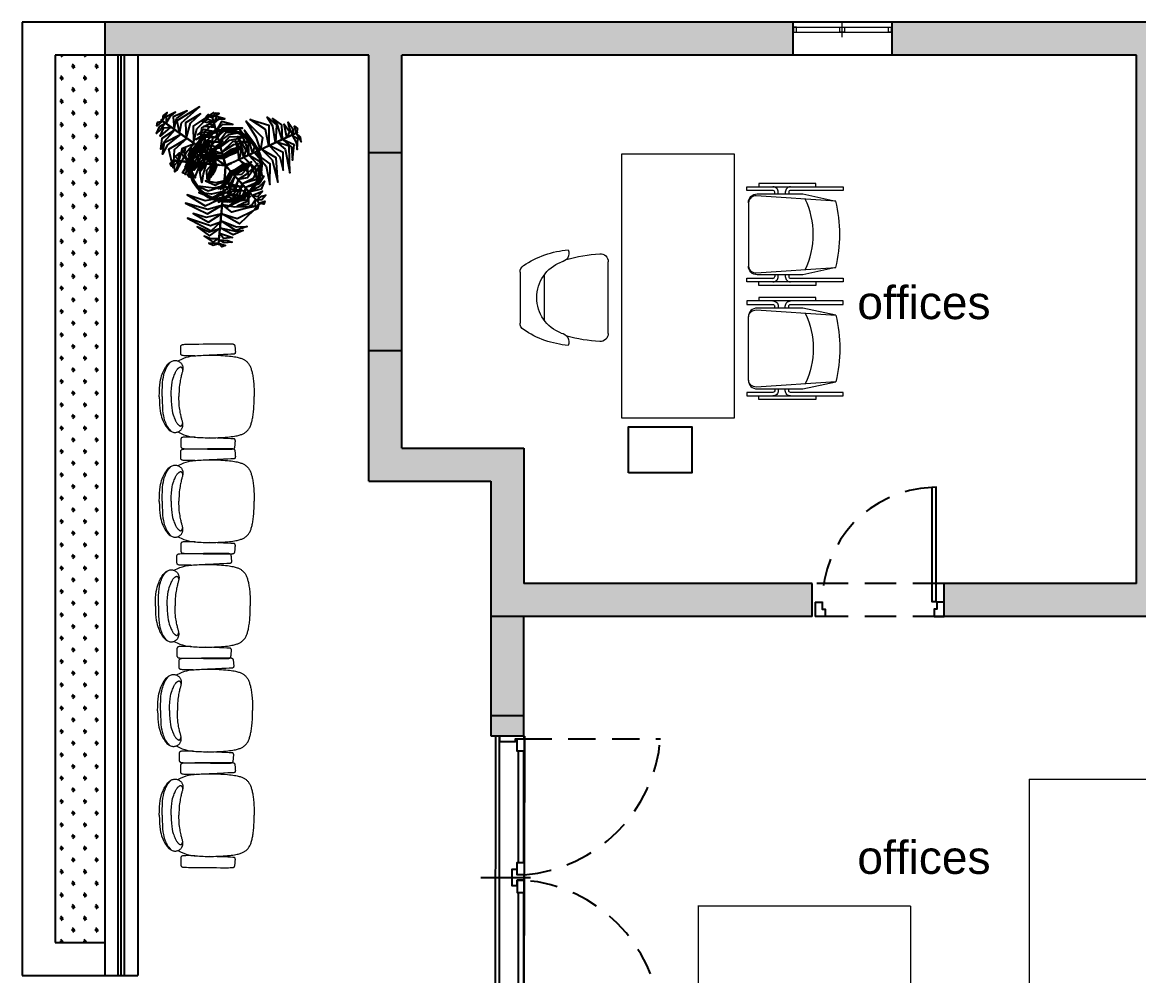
# Model space of a CAD drawing. Header units: inches. Extents: x 38.5 to 57.6, y -8.6 to 2.1.
# Drawn here: x 38.54 to 45.31, y -3.66 to 2.11 of the extents above; entities that cross this region are included whole.
import ezdxf

# ---------------------------------------------------------------- set-up
doc = ezdxf.new("R2010")
doc.units = ezdxf.units.IN
doc.header["$LTSCALE"] = 0.06
doc.header["$MEASUREMENT"] = 0
doc.linetypes.add('HIDDEN2', pattern=[4.7625, 3.175, -1.5875])
for name, color, linetype in [('CERR', 2, 'Continuous'), ('CERR-MOD', 2, 'Continuous'), ('CERR-PROY', 5, 'HIDDEN2'), ('LSTREEDC', 3, 'Continuous'), ('MURO-NO SEC', 1, 'Continuous'), ('MURO-PROY', 12, 'HIDDEN2')]:
    doc.layers.add(name, color=color, linetype=linetype)
doc.layers.add('Muebles', color=3, linetype='Continuous', lineweight=18)
doc.layers.add('VENTANAS', color=82, linetype='Continuous', lineweight=5)

# ---------------------------------------------------------------- blocks, each defined once
blk = doc.blocks.new('ventana1')
at = {"layer": 'VENTANAS'}
for p, q in [((-1, 0.025), (0, 0.025)), ((-0.5, -0.075), (-0.5, 0.075)), ((-1, -0.025), (0, -0.025))]:
    blk.add_line(p, q, dxfattribs=at)
for points in [[(-0.967, 0.025), (-1, 0.025), (-1, -0.025), (-0.967, -0.025)], [(-0.526, 0.025), (-0.478, 0.025), (-0.478, -0.025), (-0.526, -0.025)], [(-0.029, 0.025), (0, 0.025), (0, -0.025), (-0.029, -0.025)]]:
    blk.add_lwpolyline(points, close=True, dxfattribs=at)
blk = doc.blocks.new('p')
blk.add_line((10.3609, 3.5334), (12.3309, 3.5334))
at = {"layer": 'CERR'}
for p, q in [((10.3631, 3.5334), (12.3309, 3.5334)), ((11.2425, 3.4042), (10.4676, 3.4042)), ((11.2425, 3.3673), (10.4676, 3.3673)), ((12.2264, 3.4042), (11.4516, 3.4042)), ((12.2264, 3.3673), (11.4516, 3.3673))]:
    blk.add_line(p, q, dxfattribs=at)
for points in [[(10.3815, 3.3612), (10.3631, 3.3612), (10.3631, 3.5334), (10.4, 3.5334), (10.4, 3.4227), (10.3815, 3.4227)], [(12.3125, 3.3612), (12.3309, 3.3612), (12.3309, 3.5334), (12.294, 3.5334), (12.294, 3.4227), (12.3125, 3.4227)], [(11.3286, 3.4104), (11.3286, 3.3612), (11.3655, 3.3612), (11.3655, 3.4104), (11.4024, 3.4104), (11.4024, 3.4473), (11.2917, 3.4473), (11.2917, 3.4104)], [(10.4676, 3.3612), (10.4676, 3.4104), (10.3815, 3.4104), (10.3815, 3.3612)], [(11.2425, 3.3612), (11.3286, 3.3612), (11.3286, 3.4104), (11.2425, 3.4104)], [(11.4516, 3.3612), (11.3655, 3.3612), (11.3655, 3.4104), (11.4516, 3.4104)], [(12.2264, 3.3612), (12.2264, 3.4104), (12.3125, 3.4104), (12.3125, 3.3612)]]:
    blk.add_lwpolyline(points, close=True, dxfattribs=at)
at = {"layer": 'CERR-MOD'}
blk.add_line((11.347, 3.6625), (11.347, 3.3181), dxfattribs=at)
at = {"layer": 'CERR-PROY'}
for p, q in [((10.3815, 3.3612), (10.3815, 2.4142)), ((12.3125, 3.3612), (12.3125, 2.4142))]:
    blk.add_line(p, q, dxfattribs=at)
for centre, start, end in [((10.2961, 3.4466), 274.72806, 355.27194), ((12.3979, 3.4466), 184.72806, 265.27194)]:
    blk.add_arc(centre, 1.0359, start, end, dxfattribs=at)
at = {"layer": 'MURO-NO SEC'}
for p, q in [((10.3631, 3.561), (12.3309, 3.5582)), ((10.3631, 3.3612), (12.3309, 3.3584))]:
    blk.add_line(p, q, dxfattribs=at)
blk = doc.blocks.new('pp')
at = {"layer": 'CERR'}
for p, q in [((8.2886, -1.314), (8.2886, -1.414)), ((9.1886, -1.414), (9.1886, -1.314))]:
    blk.add_line(p, q, dxfattribs=at)
blk.add_lwpolyline([(9.1336, -1.309), (9.1336, -0.5134), (9.1036, -0.514), (9.1036, -1.309)], close=True, dxfattribs=at)
for points in [[(8.2886, -1.314), (8.3386, -1.314), (8.3386, -1.364), (8.3586, -1.364), (8.3586, -1.414), (8.2886, -1.414)], [(9.1886, -1.314), (9.1386, -1.314), (9.1386, -1.364), (9.1186, -1.364), (9.1186, -1.414), (9.1886, -1.414)]]:
    blk.add_lwpolyline(points, dxfattribs=at)
at = {"layer": 'CERR-PROY'}
blk.add_arc((9.1336, -1.309), 0.795, 92.16262, 180.36035, dxfattribs=at)
blk = doc.blocks.new('18360154')
for p, q in [((-0.1603, 0.15), (0.1561, 0.15)), ((-0.1421, 0), (0.1379, 0)), ((0.2215, -0.4), (-0.2257, -0.4))]:
    blk.add_line(p, q)
for centre, radius, start, end in [((-0.1603, 0.1), 0.05, 90, 145.96471), ((0.1561, 0.1), 0.05, 34.03529, 90), ((0.2839, -0.2), 0.586, 145.96471, 175.20103), ((-0.2881, -0.2), 0.586, 4.79897, 34.03529), ((-0.0021, -0.1909), 0.2368, 20.81203, 159.18797), ((-0.2792, -0.0986), 0.0564, 248.27838, 351.64231), ((0.6479, -0.4), 0.925, 163.58195, 176.72417), ((0.275, -0.0986), 0.0564, 188.35769, 291.72162), ((-0.7021, -0.4), 0.975, 3.09858, 15.40565), ((-0.2257, -0.35), 0.05, 176.72417, 270), ((0.2215, -0.35), 0.05, 270, 3.09858)]:
    blk.add_arc(centre, radius, start, end)
blk = doc.blocks.new('18140101')
for p, q in [((-0.4747, -0.0676), (-0.4835, -0.0676)), ((-0.0683, -0.0676), (-0.0595, -0.0676))]:
    blk.add_line(p, q)
for points in [[(-0.4923, -0.0762), (-0.4923, -0.2081), (-0.51, -0.2081), (-0.51, 0.2762), (-0.4923, 0.2762), (-0.4923, 0.0119, 0.414214), (-0.4835, 0.0031), (-0.4747, 0.0031)], [(-0.4305, -0.1998, -0.414214), (-0.4747, -0.1557), (-0.4747, 0.074), (-0.4386, 0.2394), (-0.4651, -0.1606, 0.392815), (-0.4305, -0.1998), (-0.1125, -0.1998, 0.392815), (-0.0779, -0.1606), (-0.1044, 0.2394), (-0.0683, 0.074), (-0.0683, -0.1557, -0.414214), (-0.1125, -0.1998)], [(-0.0683, 0.0031), (-0.0595, 0.0031, 0.414214), (-0.0507, 0.0119), (-0.0507, 0.2762), (-0.033, 0.2762), (-0.033, -0.2081), (-0.0507, -0.2081), (-0.0507, -0.0762)], [(-0.51, 0.0119, 0.414214), (-0.4835, -0.0146), (-0.4747, -0.0146)], [(-0.0683, -0.0146), (-0.0595, -0.0146, 0.414214), (-0.033, 0.0119, 0.414214)], [(-0.4747, -0.0499), (-0.4835, -0.0499, 0.414214), (-0.51, -0.0764, 0.414214)], [(-0.033, -0.0764, 0.414214), (-0.0595, -0.0499), (-0.0683, -0.0499)]]:
    blk.add_lwpolyline(points, format="xyb")
for points in [[(-0.51, 0.1382), (-0.5277, 0.1382), (-0.5277, -0.1471), (-0.51, -0.1471)], [(-0.033, 0.1382), (-0.0153, 0.1382), (-0.0153, -0.1471), (-0.033, -0.1471)]]:
    blk.add_lwpolyline(points)
for centre, radius, start, end in [((-0.2715, -0.4447), 0.7042, 76.2765, 103.7235), ((-0.2715, -0.2802), 0.4063, 64.1271, 115.8575), ((-0.4835, -0.0764), 0.00883, 90, 180), ((-0.0595, -0.0764), 0.00883, 0, 90)]:
    blk.add_arc(centre, radius, start, end)
blk = doc.blocks.new('33550102')
blk.add_lwpolyline([(-1.05, 0), (-1.05, 0.45), (0, 0.45), (0, 0)], close=True)
blk = doc.blocks.new('chair')
at = {"layer": 'Muebles', "ltscale": 0.01}
for points in [[(45.8069, 4.8334), (45.7805, 4.8331), (45.7577, 4.8321), (45.7381, 4.8305), (45.7214, 4.8283), (45.7069, 4.8256), (45.6943, 4.8225), (45.6832, 4.8191), (45.673, 4.8154), (45.6635, 4.8115), (45.6546, 4.8076), (45.6462, 4.8035), (45.6385, 4.7992), (45.6313, 4.7949), (45.6247, 4.7906), (45.6187, 4.7861), (45.6133, 4.7816), (45.6086, 4.7771), (45.6045, 4.7726), (45.6009, 4.7681), (45.5979, 4.7636), (45.5954, 4.7591), (45.5934, 4.7546), (45.592, 4.7501), (45.5909, 4.7458), (45.5904, 4.7414), (45.5902, 4.7372), (45.5904, 4.733), (45.591, 4.729), (45.5918, 4.7251), (45.593, 4.7214), (45.5944, 4.7179), (45.596, 4.7146), (45.5978, 4.7115), (45.5998, 4.7087), (45.602, 4.706), (45.6043, 4.7036), (45.6067, 4.7014), (45.6092, 4.6994), (45.6119, 4.6976), (45.6147, 4.696), (45.6175, 4.6946), (45.6204, 4.6934), (45.6233, 4.6924), (45.6263, 4.6916), (45.6292, 4.691), (45.6321, 4.6905), (45.635, 4.6902), (45.6377, 4.6901), (45.6404, 4.6901), (45.6431, 4.6903), (45.6458, 4.6907), (45.6486, 4.6912), (45.6516, 4.6919), (45.6549, 4.6927), (45.6584, 4.6936), (45.6624, 4.6947), (45.6668, 4.6959), (45.6716, 4.6972), (45.677, 4.6986), (45.6828, 4.7001), (45.6892, 4.7016), (45.6961, 4.7032), (45.7036, 4.7048), (45.7117, 4.7064), (45.7204, 4.7079), (45.7298, 4.7094), (45.74, 4.7108), (45.7513, 4.712), (45.7636, 4.713), (45.7771, 4.7137), (45.7919, 4.714), (45.8082, 4.714)], [(45.8082, 4.8155), (45.7751, 4.8155), (45.7474, 4.8147), (45.7246, 4.8133), (45.7058, 4.8112), (45.6905, 4.8087), (45.678, 4.8059), (45.6674, 4.8029), (45.6583, 4.7998), (45.6498, 4.7967), (45.6419, 4.7936), (45.6344, 4.7901), (45.6271, 4.7862), (45.6199, 4.7817), (45.6127, 4.7764), (45.6052, 4.7701), (45.5975, 4.7628)], [(45.8069, 4.8334), (45.8342, 4.8331), (45.8576, 4.8321), (45.8776, 4.8305), (45.8948, 4.8283), (45.9094, 4.8256), (45.9221, 4.8225), (45.9333, 4.8191), (45.9434, 4.8154), (45.9529, 4.8115), (45.9618, 4.8076), (45.9702, 4.8035), (45.978, 4.7992), (45.9852, 4.7949), (45.9917, 4.7906), (45.9977, 4.7861), (46.0031, 4.7816), (46.0078, 4.7771), (46.012, 4.7726), (46.0155, 4.7681), (46.0185, 4.7636), (46.021, 4.7591), (46.023, 4.7546), (46.0245, 4.7501), (46.0255, 4.7458), (46.0261, 4.7414), (46.0262, 4.7372), (46.026, 4.733), (46.0255, 4.729), (46.0246, 4.7251), (46.0234, 4.7214), (46.022, 4.7179), (46.0204, 4.7146), (46.0186, 4.7115), (46.0166, 4.7087), (46.0145, 4.706), (46.0122, 4.7036), (46.0097, 4.7014), (46.0072, 4.6994), (46.0045, 4.6976), (46.0018, 4.696), (45.9989, 4.6946), (45.996, 4.6934), (45.9931, 4.6924), (45.9902, 4.6916), (45.9872, 4.691), (45.9843, 4.6905), (45.9815, 4.6902), (45.9787, 4.6901), (45.976, 4.6901), (45.9733, 4.6903), (45.9706, 4.6907), (45.9678, 4.6912), (45.9648, 4.6919), (45.9615, 4.6927), (45.958, 4.6936), (45.954, 4.6947), (45.9497, 4.6959), (45.9448, 4.6972), (45.9395, 4.6986), (45.9336, 4.7001), (45.9273, 4.7016), (45.9203, 4.7032), (45.9128, 4.7048), (45.9048, 4.7064), (45.8961, 4.7079), (45.8867, 4.7094), (45.8764, 4.7108), (45.8652, 4.712), (45.8528, 4.713), (45.8393, 4.7137), (45.8245, 4.714), (45.8082, 4.714)], [(45.8082, 4.8155), (45.8414, 4.8155), (45.869, 4.8147), (45.8918, 4.8133), (45.9106, 4.8112), (45.9259, 4.8087), (45.9385, 4.8059), (45.949, 4.8029), (45.9582, 4.7998), (45.9666, 4.7967), (45.9745, 4.7936), (45.982, 4.7901), (45.9893, 4.7862), (45.9965, 4.7817), (46.0038, 4.7764), (46.0112, 4.7701), (46.019, 4.7628)], [(45.8082, 4.7613), (45.7813, 4.7613), (45.7582, 4.7602), (45.7387, 4.7582), (45.7224, 4.7556), (45.7087, 4.7525), (45.6973, 4.7491), (45.6877, 4.7457), (45.6797, 4.7424), (45.6727, 4.7395), (45.6668, 4.7369), (45.6616, 4.7346), (45.6573, 4.7325), (45.6536, 4.7306), (45.6504, 4.7289), (45.6477, 4.7272), (45.6453, 4.7256), (45.6432, 4.724), (45.6413, 4.7225), (45.6396, 4.7209), (45.6381, 4.7194), (45.6367, 4.718), (45.6356, 4.7165), (45.6345, 4.7152), (45.6336, 4.7138), (45.6327, 4.7126), (45.6319, 4.7114), (45.6313, 4.7103), (45.6307, 4.7092), (45.6302, 4.7081), (45.6298, 4.7071), (45.6295, 4.7062), (45.6293, 4.7052), (45.6292, 4.7043), (45.6292, 4.7034), (45.6292, 4.7025), (45.6294, 4.7017), (45.6297, 4.7008), (45.6301, 4.7), (45.6306, 4.6992), (45.6313, 4.6984), (45.6322, 4.6977), (45.6332, 4.6969), (45.6346, 4.6961), (45.6363, 4.6953), (45.6385, 4.6945), (45.6413, 4.6935), (45.6447, 4.6924), (45.6488, 4.6913)], [(45.8082, 4.7613), (45.8352, 4.7613), (45.8582, 4.7602), (45.8777, 4.7582), (45.8941, 4.7556), (45.9078, 4.7525), (45.9192, 4.7491), (45.9287, 4.7457), (45.9368, 4.7424), (45.9437, 4.7395), (45.9497, 4.7369), (45.9548, 4.7346), (45.9592, 4.7325), (45.9629, 4.7306), (45.966, 4.7289), (45.9688, 4.7272), (45.9711, 4.7256), (45.9732, 4.724), (45.9751, 4.7225), (45.9768, 4.7209), (45.9783, 4.7194), (45.9797, 4.718), (45.9809, 4.7165), (45.9819, 4.7152), (45.9829, 4.7138), (45.9837, 4.7126), (45.9845, 4.7114), (45.9851, 4.7103), (45.9857, 4.7092), (45.9862, 4.7081), (45.9866, 4.7071), (45.9869, 4.7062), (45.9871, 4.7052), (45.9872, 4.7043), (45.9873, 4.7034), (45.9872, 4.7025), (45.987, 4.7017), (45.9867, 4.7008), (45.9863, 4.7), (45.9858, 4.6992), (45.9851, 4.6984), (45.9843, 4.6977), (45.9832, 4.6969), (45.9819, 4.6961), (45.9801, 4.6953), (45.9779, 4.6945), (45.9751, 4.6935), (45.9717, 4.6924), (45.9676, 4.6913)], [(45.5616, 4.6186), (45.5621, 4.6416), (45.5622, 4.6594), (45.562, 4.6728), (45.5616, 4.6825), (45.5609, 4.6891), (45.5602, 4.6934), (45.5593, 4.696), (45.5584, 4.6976), (45.5575, 4.6989), (45.5566, 4.6999), (45.5556, 4.7008), (45.5544, 4.7014), (45.5529, 4.702), (45.551, 4.7024), (45.5487, 4.7027), (45.5458, 4.7029), (45.5423, 4.7032), (45.5384, 4.7034), (45.5341, 4.7035), (45.5297, 4.7037), (45.5253, 4.7037), (45.521, 4.7038), (45.517, 4.7038), (45.5134, 4.7037), (45.5104, 4.7036), (45.5079, 4.7034), (45.5059, 4.7032), (45.5042, 4.7029), (45.5029, 4.7026), (45.5017, 4.7022), (45.5008, 4.7017), (45.4999, 4.7012), (45.4991, 4.7006), (45.4983, 4.6999), (45.4975, 4.6992), (45.4967, 4.6985), (45.496, 4.6976), (45.4953, 4.6968), (45.4947, 4.6958), (45.4941, 4.6949), (45.4936, 4.6938), (45.4931, 4.6921), (45.4927, 4.6893), (45.4923, 4.6848), (45.4919, 4.6781), (45.4916, 4.6687), (45.4913, 4.6559), (45.491, 4.6393), (45.4907, 4.6186), (45.4904, 4.5946), (45.4901, 4.5684), (45.4899, 4.541), (45.4897, 4.5137), (45.4895, 4.4875), (45.4894, 4.4634), (45.4894, 4.4426), (45.4893, 4.4259), (45.4894, 4.4131), (45.4895, 4.4035), (45.4896, 4.3967), (45.4898, 4.3921), (45.49, 4.3892), (45.4903, 4.3874), (45.4905, 4.3863), (45.4908, 4.3852), (45.4911, 4.3843), (45.4914, 4.3834), (45.4917, 4.3826), (45.4921, 4.3818), (45.4925, 4.381), (45.4929, 4.3803), (45.4934, 4.3796), (45.4938, 4.379), (45.4944, 4.3784), (45.4952, 4.3778), (45.4963, 4.3773), (45.4976, 4.3767), (45.4994, 4.3762), (45.5016, 4.3757), (45.5044, 4.3752), (45.5078, 4.3747), (45.5117, 4.3742), (45.5158, 4.3738), (45.5202, 4.3734), (45.5245, 4.3731), (45.5287, 4.3728), (45.5326, 4.3726), (45.536, 4.3725), (45.5388, 4.3725), (45.5411, 4.3726), (45.543, 4.3728), (45.5444, 4.373), (45.5455, 4.3733), (45.5464, 4.3737), (45.547, 4.374), (45.5476, 4.3744), (45.5481, 4.3748), (45.5486, 4.3753), (45.549, 4.3757), (45.5494, 4.3761), (45.5498, 4.3766), (45.5501, 4.3771), (45.5504, 4.3777), (45.5507, 4.3782), (45.551, 4.3792), (45.5514, 4.3818), (45.5518, 4.388), (45.5524, 4.3994), (45.5533, 4.4177), (45.5544, 4.4446), (45.5558, 4.482), (45.5576, 4.5314)], [(45.593, 4.7214), (45.5836, 4.7018), (45.5764, 4.6847), (45.5711, 4.6696), (45.5672, 4.6562), (45.5646, 4.6441), (45.5629, 4.6329), (45.5619, 4.6223), (45.5611, 4.6119), (45.5604, 4.6014), (45.5597, 4.5906), (45.5591, 4.5796), (45.5586, 4.5682), (45.5581, 4.5564), (45.5578, 4.5442), (45.5576, 4.5314), (45.5577, 4.5181), (45.5578, 4.5043), (45.5582, 4.4901), (45.5588, 4.4756), (45.5595, 4.4613), (45.5603, 4.4471), (45.5613, 4.4335), (45.5623, 4.4205), (45.5635, 4.4083), (45.5648, 4.3973), (45.5661, 4.3872), (45.5675, 4.3781), (45.569, 4.3698), (45.5705, 4.3623), (45.5721, 4.3555), (45.5737, 4.3494), (45.5753, 4.3437), (45.577, 4.3385), (45.5787, 4.3337), (45.5805, 4.3293), (45.5824, 4.3252), (45.5844, 4.3213), (45.5865, 4.3177), (45.5887, 4.3142), (45.5911, 4.3109), (45.5937, 4.3076), (45.5964, 4.3044), (45.5993, 4.3014), (45.6024, 4.2984), (45.6056, 4.2955), (45.6091, 4.2928), (45.6128, 4.2902), (45.6167, 4.2877), (45.6209, 4.2854), (45.6252, 4.2833), (45.6297, 4.2812), (45.6345, 4.2793), (45.6395, 4.2775), (45.6447, 4.2758), (45.6501, 4.2742), (45.6557, 4.2727), (45.6615, 4.2713), (45.6675, 4.2699), (45.6738, 4.2685), (45.6804, 4.2673), (45.6874, 4.2661), (45.6948, 4.265), (45.7026, 4.2639), (45.7108, 4.2629), (45.7196, 4.2619), (45.7291, 4.261), (45.7393, 4.2602), (45.7505, 4.2595), (45.7629, 4.259), (45.7765, 4.2586), (45.7916, 4.2584), (45.8082, 4.2583)], [(46.0234, 4.7214), (46.0328, 4.7018), (46.04, 4.6847), (46.0454, 4.6696), (46.0492, 4.6562), (46.0518, 4.6441), (46.0535, 4.6329), (46.0546, 4.6223), (46.0553, 4.6119), (46.056, 4.6014), (46.0567, 4.5906), (46.0573, 4.5796), (46.0579, 4.5682), (46.0583, 4.5564), (46.0586, 4.5442), (46.0588, 4.5314), (46.0588, 4.5181), (46.0586, 4.5043), (46.0582, 4.4901), (46.0577, 4.4756), (46.057, 4.4613), (46.0561, 4.4471), (46.0552, 4.4335), (46.0541, 4.4205), (46.0529, 4.4083), (46.0517, 4.3973), (46.0503, 4.3872), (46.0489, 4.3781), (46.0475, 4.3698), (46.0459, 4.3623), (46.0444, 4.3555), (46.0428, 4.3494), (46.0411, 4.3437), (46.0394, 4.3385), (46.0377, 4.3337), (46.0359, 4.3293), (46.034, 4.3252), (46.032, 4.3213), (46.0299, 4.3177), (46.0277, 4.3142), (46.0253, 4.3109), (46.0228, 4.3076), (46.0201, 4.3044), (46.0172, 4.3014), (46.0141, 4.2984), (46.0108, 4.2955), (46.0073, 4.2928), (46.0036, 4.2902), (45.9997, 4.2877), (45.9956, 4.2854), (45.9912, 4.2833), (45.9867, 4.2812), (45.9819, 4.2793), (45.9769, 4.2775), (45.9717, 4.2758), (45.9664, 4.2742), (45.9608, 4.2727), (45.955, 4.2713), (45.9489, 4.2699), (45.9426, 4.2685), (45.936, 4.2673), (45.929, 4.2661), (45.9216, 4.265), (45.9139, 4.2639), (45.9056, 4.2629), (45.8968, 4.2619), (45.8874, 4.261), (45.8771, 4.2602), (45.8659, 4.2595), (45.8535, 4.259), (45.8399, 4.2586), (45.8249, 4.2584), (45.8082, 4.2583)], [(46.0548, 4.6186), (46.0543, 4.6416), (46.0542, 4.6594), (46.0544, 4.6728), (46.0548, 4.6825), (46.0555, 4.6891), (46.0563, 4.6934), (46.0571, 4.696), (46.058, 4.6976), (46.0589, 4.6989), (46.0598, 4.6999), (46.0608, 4.7008), (46.062, 4.7014), (46.0635, 4.702), (46.0654, 4.7024), (46.0678, 4.7027), (46.0706, 4.7029), (46.0741, 4.7032), (46.078, 4.7034), (46.0823, 4.7035), (46.0867, 4.7037), (46.0912, 4.7037), (46.0954, 4.7038), (46.0995, 4.7038), (46.103, 4.7037), (46.106, 4.7036), (46.1085, 4.7034), (46.1105, 4.7032), (46.1122, 4.7029), (46.1136, 4.7026), (46.1147, 4.7022), (46.1156, 4.7017), (46.1165, 4.7012), (46.1173, 4.7006), (46.1182, 4.6999), (46.119, 4.6992), (46.1197, 4.6985), (46.1204, 4.6976), (46.1211, 4.6968), (46.1217, 4.6958), (46.1223, 4.6949), (46.1228, 4.6938), (46.1233, 4.6921), (46.1237, 4.6893), (46.1241, 4.6848), (46.1245, 4.6781), (46.1248, 4.6687), (46.1251, 4.6559), (46.1254, 4.6393), (46.1257, 4.6186), (46.126, 4.5946), (46.1263, 4.5684), (46.1265, 4.541), (46.1267, 4.5137), (46.1269, 4.4875), (46.127, 4.4634), (46.1271, 4.4426), (46.1271, 4.4259), (46.127, 4.4131), (46.1269, 4.4035), (46.1268, 4.3967), (46.1266, 4.3921), (46.1264, 4.3892), (46.1262, 4.3874), (46.1259, 4.3863), (46.1256, 4.3852), (46.1253, 4.3843), (46.125, 4.3834), (46.1247, 4.3826), (46.1243, 4.3818), (46.1239, 4.381), (46.1235, 4.3803), (46.1231, 4.3796), (46.1226, 4.379), (46.122, 4.3784), (46.1212, 4.3778), (46.1202, 4.3773), (46.1188, 4.3767), (46.117, 4.3762), (46.1148, 4.3757), (46.112, 4.3752), (46.1086, 4.3747), (46.1048, 4.3742), (46.1006, 4.3738), (46.0963, 4.3734), (46.0919, 4.3731), (46.0878, 4.3728), (46.0839, 4.3726), (46.0804, 4.3725), (46.0776, 4.3725), (46.0753, 4.3726), (46.0734, 4.3728), (46.072, 4.373), (46.0709, 4.3733), (46.07, 4.3737), (46.0694, 4.374), (46.0688, 4.3744), (46.0683, 4.3748), (46.0679, 4.3753), (46.0674, 4.3757), (46.067, 4.3761), (46.0667, 4.3766), (46.0663, 4.3771), (46.066, 4.3777), (46.0657, 4.3782), (46.0654, 4.3792), (46.065, 4.3818), (46.0646, 4.388), (46.064, 4.3994), (46.0631, 4.4177), (46.062, 4.4446), (46.0606, 4.482), (46.0588, 4.5314)]]:
    blk.add_lwpolyline(points, dxfattribs=at)
blk = doc.blocks.new('A3E24C')
at = {"color": 64, "linetype": 'Continuous'}
for points in [[(0.253, 0.3562, 0.2907), (0.2108, 0.3841, 0.2796), (0.1918, 0.4066, 0.2651), (0.2348, 0.3872, 0.2677)], [(0.2648, 0.373, 0.2701), (0.2361, 0.4044, 0.2506), (0.2581, 0.4014, 0.2453)], [(0.1626, 0.2283, 0.3426), (0.096, 0.3019, 0.3274), (-0.0103, 0.3076, 0.3065), (0.1004, 0.3345, 0.3272)], [(0.1871, 0.2629, 0.3463), (0.1242, 0.3418, 0.3317), (0.0693, 0.3707, 0.3201), (0.139, 0.3588, 0.334)], [(0.2125, 0.2989, 0.3325), (0.1435, 0.3614, 0.3092), (0.1004, 0.3802, 0.3047), (0.1647, 0.3722, 0.3016)], [(0.23, 0.3237, 0.3183), (0.176, 0.3843, 0.2943), (0.2259, 0.3636, 0.2991)], [(0.2533, 0.3489, 0.2944), (0.2916, 0.3267, 0.2793), (0.3175, 0.2946, 0.2808), (0.2891, 0.3501, 0.2655)], [(0.2655, 0.3738, 0.2681), (0.3147, 0.344, 0.2497), (0.2986, 0.3669, 0.2468)], [(0.1319, 0.1847, 0.338), (0.0754, 0.2342, 0.3254), (-0.0262, 0.2889, 0.3039), (0.1052, 0.2538, 0.3307)], [(0.1923, 0.2703, 0.3464), (0.2551, 0.2596, 0.3387), (0.3489, 0.1524, 0.3112), (0.2663, 0.287, 0.3424)], [(0.2175, 0.302, 0.3287), (0.2811, 0.2888, 0.305), (0.3256, 0.2261, 0.3029), (0.2895, 0.3083, 0.2962)], [(-0.3302, 0.0291, 0.3464), (-0.3524, 0.0888, 0.3387), (-0.3064, 0.2237, 0.3112), (-0.3817, 0.0848, 0.3424)], [(-0.2325, 0.0224, 0.3375), (-0.2553, 0.1042, 0.3261), (-0.2185, 0.2357, 0.3001), (-0.2819, 0.1066, 0.3284)], [(-0.186, 0.0159, 0.3337), (-0.2049, 0.1194, 0.3183), (-0.1701, 0.2246, 0.297), (-0.2339, 0.1198, 0.3212)], [(0.0867, 0.1207, 0.3167), (0.0526, 0.1601, 0.3166), (-0.0363, 0.2285, 0.2932), (0.0438, 0.1895, 0.3295)], [(0.1024, 0.143, 0.3335), (0.0318, 0.2109, 0.3176), (-0.0085, 0.2375, 0.309), (0.0844, 0.1974, 0.3283)], [(0.1624, 0.2313, 0.3425), (0.2517, 0.2052, 0.3295), (0.3068, 0.1461, 0.3141), (0.2544, 0.236, 0.3346)], [(-0.3703, 0.035, 0.3287), (-0.3907, 0.0968, 0.305), (-0.3586, 0.1666, 0.3029), (-0.4118, 0.0943, 0.2962)], [(-0.2815, 0.0227, 0.3425), (-0.3036, 0.1131, 0.3295), (-0.28, 0.1903, 0.3141), (-0.3316, 0.1, 0.3346)], [(-0.15, 0.0126, 0.3178), (-0.1664, 0.0827, 0.3234), (-0.1561, 0.157, 0.3013), (-0.1882, 0.0805, 0.346)], [(-0.1168, 0.0076, 0.2847), (-0.1313, 0.0686, 0.2899), (-0.1187, 0.1624, 0.2624), (-0.1466, 0.1009, 0.3004)], [(0.0675, 0.0936, 0.2834), (0.0403, 0.1311, 0.2875), (-0.0248, 0.1841, 0.2723), (0.0553, 0.1408, 0.3057)], [(0.0501, 0.069, 0.2533), (0.0248, 0.1092, 0.2606), (-0.0235, 0.1553, 0.254), (0.0356, 0.1205, 0.2766)], [(0.1088, 0.152, 0.3337), (0.2078, 0.1166, 0.3183), (0.2815, 0.0339, 0.297), (0.2226, 0.1415, 0.3212)], [(0.1376, 0.189, 0.3375), (0.2198, 0.1678, 0.3261), (0.3153, 0.0703, 0.3001), (0.2352, 0.1896, 0.3284)], [(-0.4565, 0.0407, 0.2681), (-0.4552, 0.0983, 0.2497), (-0.4671, 0.0729, 0.2468)], [(-0.4288, 0.0426, 0.2944), (-0.4288, 0.0869, 0.2793), (-0.4139, 0.1254, 0.2808), (-0.4478, 0.0731, 0.2655)], [(-0.0869, 0.0069, 0.2544), (-0.0981, 0.0566, 0.2579), (-0.0874, 0.1175, 0.2375), (-0.1122, 0.0601, 0.2718)], [(0.0514, 0.0707, 0.2544), (0.1, 0.0554, 0.2579), (0.1474, 0.0158, 0.2375), (0.1102, 0.066, 0.2718)], [(0.067, 0.0962, 0.2847), (0.127, 0.0783, 0.2899), (0.202, 0.0204, 0.2624), (0.1626, 0.0753, 0.3004)], [(0.0879, 0.1224, 0.3178), (0.1567, 0.1016, 0.3234), (0.216, 0.0556, 0.3013), (0.1658, 0.1216, 0.346)], [(-0.4554, 0.0406, 0.2701), (-0.4683, 0, 0.2506), (-0.4767, 0.0205, 0.2453)], [(-0.435, 0.0387, 0.2907), (-0.4381, -0.0117, 0.2796), (-0.4481, -0.0395, 0.2651), (-0.4528, 0.0074, 0.2677)], [(-0.3954, 0.0351, 0.3183), (-0.4209, -0.042, 0.2943), (-0.4279, 0.0116, 0.2991)], [(-0.3651, 0.0323, 0.3325), (-0.3848, -0.0587, 0.3092), (-0.3794, -0.1054, 0.3047), (-0.4047, -0.0457, 0.3016)], [(-0.3212, 0.0283, 0.3463), (-0.3581, -0.0656, 0.3317), (-0.3557, -0.1276, 0.3201), (-0.3802, -0.0613, 0.334)], [(-0.279, 0.0244, 0.3426), (-0.3095, -0.07, 0.3274), (-0.2612, -0.165, 0.3065), (-0.3399, -0.0826, 0.3272)], [(-0.2259, 0.0196, 0.338), (-0.2406, -0.0541, 0.3254), (-0.2372, -0.1694, 0.3039), (-0.2725, -0.038, 0.3307)], [(-0.175, 0.0149, 0.3335), (-0.1985, -0.0802, 0.3176), (-0.2014, -0.1284, 0.309), (-0.2132, -0.0279, 0.3283)], [(-0.1479, 0.0124, 0.3167), (-0.165, -0.0367, 0.3166), (-0.1798, -0.148, 0.2932), (-0.186, -0.0591, 0.3295)], [(-0.1148, 0.0094, 0.2834), (-0.1338, -0.0329, 0.2875), (-0.1471, -0.1158, 0.2723), (-0.1496, -0.0248, 0.3057)], [(-0.0849, 0.0066, 0.2533), (-0.107, -0.0354, 0.2606), (-0.1228, -0.1002, 0.254), (-0.1222, -0.0318, 0.2766)], [(0.0366, -0.0791, 0.2533), (0.0841, -0.0772, 0.2606), (0.1482, -0.0585, 0.254), (0.0886, -0.0922, 0.2766)], [(0.0518, -0.1073, 0.2847), (0.0062, -0.1503, 0.2899), (-0.0813, -0.1863, 0.2624), (-0.0141, -0.1797, 0.3004)], [(0.0375, -0.081, 0.2544), (0, -0.1155, 0.2579), (-0.0581, -0.1367, 0.2375), (0.004, -0.1295, 0.2718)], [(0.0492, -0.1064, 0.2834), (0.0954, -0.1017, 0.2875), (0.1738, -0.0717, 0.2723), (0.0962, -0.1194, 0.3057)], [(0.0632, -0.1366, 0.3167), (0.1143, -0.1268, 0.3166), (0.218, -0.084, 0.2932), (0.1441, -0.1338, 0.3295)], [(0.0746, -0.1613, 0.3335), (0.1687, -0.1341, 0.3176), (0.2119, -0.1125, 0.309), (0.1307, -0.173, 0.3283)], [(0.096, -0.2077, 0.338), (0.1671, -0.1836, 0.3254), (0.2653, -0.1229, 0.3039), (0.1691, -0.2192, 0.3307)], [(0.0792, -0.1713, 0.3337), (-0.0009, -0.2394, 0.3183), (-0.1094, -0.2619, 0.297), (0.0132, -0.2647, 0.3212)], [(0.064, -0.1385, 0.3178), (0.0116, -0.1877, 0.3234), (-0.0579, -0.216, 0.3013), (0.0244, -0.2055, 0.346)], [(0.1183, -0.2562, 0.3426), (0.2154, -0.2353, 0.3274), (0.2735, -0.146, 0.3065), (0.2414, -0.2553, 0.3272)], [(0.0968, -0.2149, 0.3375), (0.0374, -0.2755, 0.3261), (-0.0949, -0.3094, 0.3001), (0.0486, -0.2997, 0.3284)], [(0.1211, -0.2574, 0.3425), (0.0539, -0.3217, 0.3295), (-0.0249, -0.3399, 0.3141), (0.0791, -0.3395, 0.3346)], [(0.1361, -0.2946, 0.3463), (0.2358, -0.2796, 0.3317), (0.2884, -0.2465, 0.3201), (0.2432, -0.3009, 0.334)], [(0.1399, -0.3028, 0.3464), (0.0993, -0.3519, 0.3387), (-0.0405, -0.3795, 0.3112), (0.1174, -0.3753, 0.3424)], [(0.1545, -0.3346, 0.3325), (0.2432, -0.3062, 0.3092), (0.281, -0.2782, 0.3047), (0.2419, -0.3299, 0.3016)], [(0.1548, -0.3405, 0.3287), (0.1115, -0.389, 0.305), (0.035, -0.3962, 0.3029), (0.1242, -0.406, 0.2962)], [(0.1673, -0.3622, 0.3183), (0.2468, -0.3458, 0.2943), (0.2039, -0.3786, 0.2991)], [(0.1839, -0.3983, 0.2907), (0.2292, -0.3758, 0.2796), (0.2582, -0.3706, 0.2651), (0.2199, -0.3981, 0.2677)], [(0.1774, -0.3949, 0.2944), (0.1391, -0.4171, 0.2793), (0.0983, -0.4234, 0.2808), (0.1606, -0.4266, 0.2655)], [(0.193, -0.418, 0.2681), (0.1425, -0.4457, 0.2497), (0.1704, -0.4432, 0.2468)], [(0.1925, -0.417, 0.2701), (0.2342, -0.4078, 0.2506), (0.2206, -0.4254, 0.2453)]]:
    blk.add_3dface(points, dxfattribs=at)
at = {"color": 72, "linetype": 'Continuous'}
for points in [[(0.1937, 0.2722, 0.3472), (0.1968, 0.2722, 0.3472), (0.2459, 0.3417, 0.3075), (0.2428, 0.3417, 0.3075)], [(0.2428, 0.3417, 0.3077), (0.2459, 0.3417, 0.3077), (0.2723, 0.3792, 0.2618), (0.2693, 0.3792, 0.2618)], [(0.0265, 0.2589, 0.6136), (0.0296, 0.2589, 0.6136), (0.0345, 0.3088, 0.6002), (0.0315, 0.3088, 0.6002)], [(0.096, 0.1338, 0.332), (0.0991, 0.1338, 0.332), (0.1967, 0.2721, 0.3469), (0.1936, 0.2721, 0.3469)], [(0.0192, 0.1845, 0.607), (0.0223, 0.1845, 0.607), (0.0296, 0.2589, 0.6135), (0.0266, 0.2589, 0.6135)], [(0.0083, 0.0737, 0.5287), (0.0114, 0.0737, 0.5287), (0.0223, 0.1845, 0.6067), (0.0192, 0.1845, 0.6067)], [(0.0221, 0.0292, 0.204), (0.0252, 0.0292, 0.204), (0.0991, 0.1339, 0.3321), (0.096, 0.1339, 0.3321)], [(0.0621, 0.0163, 0.4069), (0.0597, 0.0576, 0.4119), (0.0479, 0.1474, 0.3975), (0.0622, 0.0783, 0.4284)], [(0.0738, 0.0195, 0.4295), (0.0691, 0.0986, 0.4244), (0.0612, 0.1365, 0.4178), (0.0887, 0.0619, 0.4395)], [(0.1062, 0.0285, 0.453), (0.1004, 0.0888, 0.4475), (0.075, 0.1769, 0.427), (0.1233, 0.0843, 0.4644)], [(0.14, 0.0378, 0.4776), (0.1398, 0.1181, 0.4757), (0.0908, 0.1794, 0.4385), (0.156, 0.1353, 0.4873)], [(0.1669, 0.0452, 0.4971), (0.1707, 0.1266, 0.4982), (0.1568, 0.1739, 0.487), (0.1853, 0.1288, 0.5088)], [(0.2017, 0.0548, 0.5051), (0.1985, 0.1306, 0.4935), (0.184, 0.1649, 0.4866), (0.2178, 0.1267, 0.4966)], [(0.2646, 0.0722, 0.5042), (0.2571, 0.112, 0.4959), (0.2616, 0.137, 0.4888), (0.2764, 0.1026, 0.4942)], [(0.0046, 0.0364, 0.3888), (0.0077, 0.0364, 0.3888), (0.0114, 0.0737, 0.5288), (0.0083, 0.0737, 0.5288)], [(0.0442, 0.0114, 0.3377), (0.0442, 0.0478, 0.35), (0.0393, 0.1012, 0.3494), (0.0488, 0.0472, 0.3673)], [(0.0527, 0.0137, 0.3706), (0.0518, 0.0499, 0.3794), (0.0437, 0.1172, 0.3711), (0.0572, 0.0459, 0.3986)], [(0.1742, 0.0472, 0.5022), (0.1773, 0.0472, 0.5022), (0.2494, 0.0671, 0.5088), (0.2463, 0.0671, 0.5088)], [(0.2274, 0.0619, 0.5075), (0.2321, 0.1288, 0.4982), (0.2494, 0.0899, 0.5062)], [(0.2463, 0.0671, 0.5089), (0.2494, 0.0671, 0.5089), (0.2976, 0.0804, 0.4955), (0.2946, 0.0804, 0.4955)], [(0.2602, 0.0673, 0.5045), (0.2781, 0.0356, 0.4957), (0.2785, 0.0028, 0.4921), (0.292, 0.0523, 0.4932)], [(0.2862, 0.0781, 0.4982), (0.291, 0.114, 0.4883), (0.3041, 0.1013, 0.4888)], [(0.2878, 0.0785, 0.4972), (0.3097, 0.0369, 0.4861), (0.3116, 0.0593, 0.4879)], [(-0.4174, 0.0371, 0.3077), (-0.4143, 0.0371, 0.3077), (-0.4599, 0.0413, 0.2618), (-0.463, 0.0413, 0.2618)], [(-0.3326, 0.0294, 0.3472), (-0.3295, 0.0294, 0.3472), (-0.4142, 0.0371, 0.3075), (-0.4173, 0.0371, 0.3075)], [(-0.1639, 0.0139, 0.332), (-0.1608, 0.0139, 0.332), (-0.3294, 0.0294, 0.3469), (-0.3325, 0.0294, 0.3469)], [(-0.0845, -0.0747, 0.4554), (-0.1458, -0.0443, 0.4595), (-0.2123, 0.0403, 0.4317), (-0.1588, -0.056, 0.4718)], [(-0.0602, -0.0554, 0.4341), (-0.1333, -0.0121, 0.4347), (-0.1842, 0.0582, 0.4099), (-0.1462, -0.026, 0.4482)], [(-0.0364, 0.0022, 0.204), (-0.0333, 0.0022, 0.204), (-0.1609, 0.0139, 0.3321), (-0.1639, 0.0139, 0.3321)], [(-0.0463, -0.043, 0.4085), (-0.0926, -0.0112, 0.4215), (-0.1374, 0.0292, 0.4048), (-0.0948, -0.0176, 0.4458)], [(-0.0378, -0.0375, 0.3722), (-0.0782, -0.0099, 0.3838), (-0.1347, 0.0411, 0.3631), (-0.1008, 0.0029, 0.3983)], [(-0.0324, -0.0307, 0.3393), (-0.0653, -0.0079, 0.348), (-0.1016, 0.0257, 0.3318), (-0.0698, -0.0096, 0.3634)], [(-0.0364, 0.0022, 0.204), (-0.0333, 0.0022, 0.204), (0.0037, -0.0011, 0.05), (0.0006, -0.0011, 0.05)], [(0.0221, 0.0292, 0.204), (0.0252, 0.0292, 0.204), (0.0037, -0.0011, 0.05), (0.0006, -0.0011, 0.05)], [(0.0307, 0.0076, 0.2841), (0.0338, 0.0076, 0.2841), (0.0045, -0.0004, 0.1116), (0.0014, -0.0004, 0.1116)], [(0.0046, 0.0364, 0.3888), (0.0077, 0.0364, 0.3888), (0.0047, 0.0062, 0.2163), (0.0016, 0.0062, 0.2163)], [(0.0307, 0.0076, 0.2841), (0.0338, 0.0076, 0.2841), (0.07, 0.0176, 0.424), (0.0669, 0.0176, 0.424)], [(0.0452, 0.0116, 0.3393), (0.0646, -0.0233, 0.348), (0.0822, -0.0696, 0.3318), (0.0693, -0.0238, 0.3634)], [(0.053, 0.0154, 0.3722), (0.077, -0.0272, 0.3838), (0.1051, -0.098, 0.3631), (0.0916, -0.0488, 0.3983)], [(0.0631, 0.0166, 0.4085), (0.0905, -0.0325, 0.4215), (0.1127, -0.0885, 0.4048), (0.0953, -0.0277, 0.4458)], [(0.0669, 0.0176, 0.424), (0.07, 0.0176, 0.424), (0.1773, 0.0472, 0.502), (0.1742, 0.0472, 0.502)], [(0.081, 0.0215, 0.4341), (0.1274, -0.0497, 0.4347), (0.1419, -0.1353, 0.4099), (0.1451, -0.043, 0.4482)], [(0.1114, 0.0281, 0.4554), (0.1528, -0.0264, 0.4595), (0.1749, -0.1317, 0.4317), (0.1697, -0.0217, 0.4718)], [(0.1412, 0.0397, 0.4784), (0.1851, -0.0211, 0.4815), (0.1968, -0.0835, 0.4642), (0.1976, -0.0048, 0.4957)], [(0.1729, 0.0469, 0.5008), (0.2065, 0.0085, 0.5064), (0.2241, -0.1016, 0.474), (0.2229, 0.0185, 0.5205)], [(0.2072, 0.0545, 0.5047), (0.2463, 0.0158, 0.4987), (0.2455, -0.0446, 0.4869), (0.2627, 0.024, 0.5008)], [(-0.1313, -0.1188, 0.5008), (-0.1784, -0.0993, 0.5064), (-0.243, -0.0085, 0.474), (-0.1887, -0.1156, 0.5205)], [(-0.106, -0.0984, 0.4784), (-0.1724, -0.0633, 0.4815), (-0.2106, -0.0126, 0.4642), (-0.1764, -0.0835, 0.4957)], [(-0.0492, -0.0456, 0.424), (-0.0462, -0.0456, 0.424), (-0.1292, -0.1197, 0.502), (-0.1323, -0.1197, 0.502)], [(-0.0546, -0.0504, 0.4295), (-0.0153, -0.1192, 0.4244), (0.0086, -0.1497, 0.4178), (-0.0492, -0.095, 0.4395)], [(-0.0212, -0.0207, 0.2841), (-0.0182, -0.0207, 0.2841), (-0.0462, -0.0456, 0.424), (-0.0492, -0.0456, 0.424)], [(-0.0455, -0.0423, 0.4069), (-0.0251, -0.0783, 0.4119), (0.0253, -0.1536, 0.3975), (-0.0182, -0.098, 0.4284)], [(-0.0382, -0.0359, 0.3706), (-0.0214, -0.0679, 0.3794), (0.0157, -0.1246, 0.3711), (-0.0281, -0.0667, 0.3986)], [(-0.0317, -0.03, 0.3377), (-0.0155, -0.0626, 0.35), (0.0126, -0.1084, 0.3494), (-0.0199, -0.0642, 0.3673)], [(-0.0212, -0.0207, 0.2841), (-0.0182, -0.0207, 0.2841), (0.0045, -0.0004, 0.1116), (0.0014, -0.0004, 0.1116)], [(0.0162, -0.0349, 0.204), (0.0193, -0.0349, 0.204), (0.0037, -0.0011, 0.05), (0.0006, -0.0011, 0.05)], [(0.0162, -0.0349, 0.204), (0.0193, -0.0349, 0.204), (0.073, -0.1512, 0.3321), (0.0699, -0.1512, 0.3321)], [(-0.2006, -0.1759, 0.5045), (-0.2306, -0.1554, 0.4957), (-0.2455, -0.1261, 0.4921), (-0.2356, -0.1765, 0.4932)], [(-0.1587, -0.1409, 0.5047), (-0.2109, -0.1236, 0.4987), (-0.2369, -0.0691, 0.4869), (-0.2219, -0.1381, 0.5008)], [(-0.1323, -0.1197, 0.5022), (-0.1292, -0.1197, 0.5022), (-0.185, -0.1695, 0.5088), (-0.1881, -0.1695, 0.5088)], [(-0.1266, -0.1147, 0.4971), (-0.094, -0.1894, 0.4982), (-0.0605, -0.2256, 0.487), (-0.1061, -0.1978, 0.5088)], [(-0.1058, -0.0961, 0.4776), (-0.07, -0.168, 0.4757), (0.0011, -0.2013, 0.4385), (-0.077, -0.1906, 0.4873)], [(-0.0796, -0.0728, 0.453), (-0.0477, -0.1243, 0.4475), (0.0141, -0.192, 0.427), (-0.0703, -0.1305, 0.4644)], [(-0.2202, -0.1982, 0.4972), (-0.2583, -0.1706, 0.4861), (-0.2501, -0.1915, 0.4879)], [(-0.1881, -0.1695, 0.5089), (-0.185, -0.1695, 0.5089), (-0.2224, -0.2028, 0.4955), (-0.2255, -0.2028, 0.4955)], [(-0.219, -0.1971, 0.4982), (-0.2074, -0.2314, 0.4883), (-0.2248, -0.2258, 0.4888)], [(-0.2023, -0.1822, 0.5042), (-0.1779, -0.2146, 0.4959), (-0.1709, -0.239, 0.4888), (-0.1994, -0.2147, 0.4942)], [(-0.1735, -0.1565, 0.5075), (-0.148, -0.2186, 0.4982), (-0.1808, -0.1913, 0.5062)], [(-0.1536, -0.1387, 0.5051), (-0.1171, -0.2053, 0.4935), (-0.089, -0.2296, 0.4866), (-0.1361, -0.2104, 0.4966)], [(0.0699, -0.1512, 0.332), (0.0729, -0.1512, 0.332), (0.1438, -0.3049, 0.3469), (0.1408, -0.3049, 0.3469)], [(0.1408, -0.305, 0.3472), (0.1439, -0.305, 0.3472), (0.1795, -0.3822, 0.3075), (0.1765, -0.3822, 0.3075)], [(0.1765, -0.3823, 0.3077), (0.1796, -0.3823, 0.3077), (0.1988, -0.4239, 0.2618), (0.1957, -0.4239, 0.2618)]]:
    blk.add_3dface(points, dxfattribs=at)
at = {"color": 70, "linetype": 'Continuous'}
for points in [[(0.0284, 0.2779, 0.6089), (-0.0115, 0.2852, 0.6007), (-0.0332, 0.2983, 0.5936), (0.0042, 0.2999, 0.5989)], [(0.0306, 0.3002, 0.6029), (-0.0012, 0.3175, 0.5931), (0.0154, 0.3252, 0.5935)], [(0.0314, 0.272, 0.6092), (0.0674, 0.2774, 0.6004), (0.0779, 0.2712, 0.5968), (0.0568, 0.2963, 0.5979)], [(0.0157, 0.1492, 0.5823), (-0.0593, 0.1779, 0.5804), (-0.0686, 0.1793, 0.5432), (-0.0291, 0.1992, 0.592)], [(0.0184, 0.177, 0.6018), (-0.0562, 0.2098, 0.6029), (-0.0649, 0.2138, 0.5917), (-0.053, 0.2242, 0.6135)], [(0.022, 0.2129, 0.6098), (-0.0499, 0.2371, 0.5982), (-0.0467, 0.236, 0.5913), (-0.0394, 0.2538, 0.6014)], [(0.0191, 0.1832, 0.6055), (0.0669, 0.2007, 0.6111), (0.1082, 0.2002, 0.5787), (0.0635, 0.2197, 0.6252)], [(0.0243, 0.2179, 0.6094), (0.0744, 0.2406, 0.6034), (0.1053, 0.2356, 0.5916), (0.0727, 0.2587, 0.6056)], [(0.0122, 0.1143, 0.5577), (-0.0462, 0.1306, 0.5522), (-0.0971, 0.1385, 0.5317), (-0.0337, 0.1504, 0.5691)], [(0.0143, 0.151, 0.5831), (0.0869, 0.1701, 0.5862), (0.1067, 0.1636, 0.569), (0.0762, 0.1877, 0.6004)], [(0.0145, 0.119, 0.5601), (0.0802, 0.1381, 0.5643), (0.1437, 0.1259, 0.5365), (0.0819, 0.1556, 0.5765)], [(0.0078, 0.0688, 0.5116), (-0.0316, 0.0814, 0.5166), (-0.0922, 0.1, 0.5022), (-0.0501, 0.0912, 0.5331)], [(0.0089, 0.0809, 0.5342), (-0.0665, 0.1049, 0.5291), (-0.0773, 0.1085, 0.5225), (-0.0252, 0.1101, 0.5443)], [(0.0068, 0.0591, 0.4753), (-0.0273, 0.0713, 0.4841), (-0.0655, 0.0852, 0.4759), (-0.0216, 0.0749, 0.5033)], [(0.0059, 0.0503, 0.4424), (-0.028, 0.0634, 0.4547), (-0.0522, 0.0754, 0.4541), (-0.0258, 0.0675, 0.472)], [(0.0053, 0.06, 0.477), (0.0263, 0.067, 0.4885), (0.1024, 0.0678, 0.4679), (0.0516, 0.073, 0.5031)], [(0.0079, 0.0698, 0.5132), (0.0361, 0.0778, 0.5262), (0.0963, 0.0784, 0.5096), (0.0333, 0.084, 0.5505)], [(0.0097, 0.0884, 0.5388), (0.0929, 0.106, 0.5394), (0.1352, 0.0937, 0.5146), (0.0929, 0.1249, 0.5529)], [(0.006, 0.0513, 0.444), (0.0181, 0.0569, 0.4527), (0.0677, 0.0567, 0.4365), (0.0204, 0.0611, 0.4681)]]:
    blk.add_3dface(points, dxfattribs=at)
blk = doc.blocks.new('weorkasd')
at = {"layer": 'Muebles'}
for p, q in [((54.8644, 2.1515), (54.8644, 2.5718)), ((55.5368, 2.5718), (54.8644, 2.5718)), ((55.5368, 1.2835), (55.5368, 2.5718)), ((56.0661, 2.5718), (55.5368, 2.5718)), ((56.4335, 2.5718), (56.0661, 2.5718)), ((56.4335, 2.5718), (56.4335, 2.5728)), ((56.4335, 2.5129), (56.4335, 2.5718)), ((56.4335, 2.4349), (56.4335, 2.5129)), ((56.4335, 2.3569), (56.4335, 2.4349)), ((56.4335, 2.2789), (56.4335, 2.3569)), ((56.4335, 2.2009), (56.4335, 2.2789)), ((56.4335, 2.1229), (56.4335, 2.2009)), ((55.5368, 2.1515), (54.8644, 2.1515)), ((56.4335, 2.0449), (56.4335, 2.1229)), ((55.357, 2.0385), (55.1384, 1.9991)), ((55.357, 2.0385), (55.3621, 2.0563)), ((55.3689, 2.0406), (55.357, 2.0385)), ((55.3723, 2.0526), (55.3621, 2.0563)), ((55.3689, 2.0406), (55.3723, 2.0526)), ((55.3823, 2.0431), (55.3689, 2.0406)), ((55.4621, 1.9665), (55.3823, 2.0431)), ((56.4335, 1.9669), (56.4335, 2.0449)), ((55.076, 1.9935), (55.0209, 1.9935)), ((55.0209, 1.5902), (55.0209, 1.9935)), ((55.076, 1.8194), (55.076, 1.9935)), ((55.1036, 1.9531), (55.1384, 1.9991)), ((55.4621, 1.7979), (55.4621, 1.9665)), ((56.4335, 1.8889), (56.4335, 1.9669)), ((55.0897, 1.9493), (55.096, 1.9591)), ((55.1036, 1.9379), (55.0897, 1.9493)), ((55.1036, 1.9531), (55.096, 1.9591)), ((55.1036, 1.9379), (55.1036, 1.9531)), ((55.1036, 1.8194), (55.1036, 1.9379)), ((56.4335, 1.8109), (56.4335, 1.8889)), ((55.1036, 1.8194), (55.076, 1.8194)), ((55.076, 1.7643), (55.076, 1.8194)), ((55.1036, 1.7643), (55.076, 1.7643)), ((55.076, 1.5902), (55.076, 1.7643)), ((55.1036, 1.7643), (55.1036, 1.8194)), ((55.1036, 1.6459), (55.1036, 1.7643)), ((55.4621, 1.7858), (55.4621, 1.7979)), ((55.5368, 1.7979), (55.4621, 1.7979)), ((55.4621, 1.6172), (55.4621, 1.7858)), ((55.5368, 1.7858), (55.4621, 1.7858)), ((56.4335, 1.7329), (56.4335, 1.8109)), ((56.4335, 1.6549), (56.4335, 1.7329)), ((55.1036, 1.6459), (55.0897, 1.6344)), ((55.096, 1.6247), (55.0897, 1.6344)), ((55.1035, 1.6308), (55.096, 1.6247)), ((55.1035, 1.6308), (55.1036, 1.6459)), ((55.1384, 1.5846), (55.1035, 1.6308)), ((56.4335, 1.5769), (56.4335, 1.6549)), ((55.076, 1.5902), (55.0209, 1.5902)), ((55.357, 1.5452), (55.1384, 1.5846)), ((55.4621, 1.6172), (55.3823, 1.5406)), ((56.4335, 1.4989), (56.4335, 1.5769)), ((55.3621, 1.5274), (55.357, 1.5452)), ((55.3689, 1.5431), (55.357, 1.5452)), ((55.3723, 1.5311), (55.3621, 1.5274)), ((55.3723, 1.5311), (55.3689, 1.5431)), ((55.3823, 1.5406), (55.3689, 1.5431)), ((56.4335, 1.4209), (56.4335, 1.4989)), ((56.4335, 1.3429), (56.4335, 1.4209)), ((56.4335, 1.2835), (56.4335, 1.3429)), ((56.4335, 1.2835), (55.5368, 1.2835))]:
    blk.add_line(p, q, dxfattribs=at)
blk = doc.blocks.new('asdkgfgs')
at = {"layer": 'Muebles'}
for p, q in [((47.823, 0.1669), (48.7196, 0.1669)), ((47.823, 0.1669), (47.823, 0.1076)), ((48.7196, 0.1669), (48.7196, -1.1214)), ((47.823, 0.1076), (47.823, 0.0296)), ((47.823, 0.0296), (47.823, -0.0485)), ((47.823, -0.0485), (47.823, -0.1265)), ((47.823, -0.1265), (47.823, -0.2045)), ((47.823, -0.2045), (47.823, -0.2825)), ((48.7943, -0.2966), (48.8741, -0.22)), ((48.8741, -0.22), (48.8875, -0.2224)), ((48.8841, -0.2105), (48.8943, -0.2067)), ((48.8841, -0.2105), (48.8875, -0.2224)), ((48.8875, -0.2224), (48.8995, -0.2246)), ((48.8943, -0.2067), (48.8995, -0.2246)), ((48.8995, -0.2246), (49.118, -0.264)), ((49.118, -0.264), (49.153, -0.3101)), ((49.1804, -0.2695), (49.2355, -0.2695)), ((49.1804, -0.2695), (49.1804, -0.4436)), ((49.2355, -0.2695), (49.2355, -0.6729)), ((47.823, -0.2825), (47.823, -0.3605)), ((48.7943, -0.2966), (48.7943, -0.4652)), ((49.153, -0.3101), (49.1528, -0.3252)), ((49.1528, -0.3252), (49.1668, -0.3138)), ((49.1528, -0.3252), (49.1528, -0.4436)), ((49.153, -0.3101), (49.1605, -0.304)), ((49.1605, -0.304), (49.1668, -0.3138)), ((47.823, -0.3605), (47.823, -0.4385)), ((47.823, -0.4385), (47.823, -0.5165)), ((48.7196, -0.4652), (48.7943, -0.4652)), ((48.7943, -0.4652), (48.7943, -0.4773)), ((49.1528, -0.4436), (49.1804, -0.4436)), ((49.1528, -0.4436), (49.1528, -0.4988)), ((49.1804, -0.4436), (49.1804, -0.4988)), ((47.823, -0.5165), (47.823, -0.5945)), ((48.7196, -0.4773), (48.7943, -0.4773)), ((48.7943, -0.4773), (48.7943, -0.6458)), ((49.1528, -0.4988), (49.1804, -0.4988)), ((49.1528, -0.4988), (49.1528, -0.6172)), ((49.1804, -0.4988), (49.1804, -0.6729)), ((47.823, -0.5945), (47.823, -0.6725)), ((47.823, -0.6725), (47.823, -0.7505)), ((48.7943, -0.6458), (48.8741, -0.7224)), ((49.1528, -0.6325), (49.118, -0.6784)), ((49.1528, -0.6172), (49.1528, -0.6325)), ((49.1528, -0.6172), (49.1668, -0.6286)), ((49.1528, -0.6325), (49.1605, -0.6384)), ((49.1668, -0.6286), (49.1605, -0.6384)), ((49.1804, -0.6729), (49.2355, -0.6729)), ((48.8741, -0.7224), (48.8875, -0.72)), ((48.8875, -0.72), (48.8841, -0.732)), ((48.8841, -0.732), (48.8943, -0.7357)), ((48.8875, -0.72), (48.8995, -0.7178)), ((48.8995, -0.7178), (48.8943, -0.7357)), ((48.8995, -0.7178), (49.118, -0.6784)), ((47.823, -0.7505), (47.823, -0.8285)), ((47.823, -0.8285), (47.823, -0.9065)), ((47.823, -0.9065), (47.823, -0.9845)), ((47.823, -0.9845), (47.823, -1.0625)), ((47.823, -1.0625), (47.823, -1.1214)), ((47.823, -1.1214), (48.1903, -1.1214)), ((47.823, -1.1214), (47.823, -1.1223)), ((48.1903, -1.1214), (48.7196, -1.1214))]:
    blk.add_line(p, q, dxfattribs=at)

msp = doc.modelspace()

# ---------------------------------------------------------------- hatches: boundary and pattern name
h = msp.add_hatch(color=256)
h.paths.add_polyline_path([(41.5847, -1.285), (41.5847, -0.465), (40.8447, -0.465), (40.8447, 0.125), (40.6447, 0.125), (40.6447, -0.665), (41.3847, -0.665), (41.3847, -1.485), (43.3319, -1.485), (43.3319, -1.285)])
h.paths.add_polyline_path([(40.7447, 2.115), (39.0447, 2.115), (39.0447, 1.915), (40.6447, 1.915), (40.6447, 1.325), (40.8447, 1.325), (40.8447, 1.915), (43.2147, 1.915), (43.2147, 2.115)])
h = msp.add_hatch(color=256)
h.paths.add_polyline_path([(46.985, 2.115), (46.985, 1.915), (49.8867, 1.915), (49.8867, -1.4249), (49.8884, -1.4249), (49.8884, -1.485), (50.085, -1.485), (50.085, -1.4249), (50.0867, -1.4249), (50.0867, 1.915), (52.5444, 1.915), (52.5444, 2.115)])
h.paths.add_polyline_path([(45.4974, -1.285), (45.4974, 1.915), (46.385, 1.915), (46.385, 2.115), (43.8147, 2.115), (43.8147, 1.915), (45.2974, 1.915), (45.2974, -1.285), (44.1319, -1.285), (44.1319, -1.485), (49.0867, -1.485), (49.0867, -1.4249), (49.0867, -1.285)])
h = msp.add_hatch()
h.set_pattern_fill('GRASS', color=54, scale=0.1, angle=90, style=0)
h.set_pattern_definition([(180, (44.943095, -14.415984), (-0.07071068, -0.07071068), [0.01875, -0.12267136]), (135, (44.9431, -14.41598), (-0.0707107, -0.0707107), [0.01875, -0.08125]), (225, (44.9431, -14.41598), (0.0707107, -0.0707107), [0.01875, -0.08125])])
h.paths.add_polyline_path([(38.7447, -3.4607), (39.0447, -3.4607), (39.0447, 1.915), (38.7447, 1.915)])
for points in [[(40.8447, 1.325), (40.6447, 1.325), (40.6447, 0.125), (40.8447, 0.125)], [(41.3847, -2.085), (41.5847, -2.085), (41.5847, -1.485), (41.3847, -1.485)], [(41.5847, -2.2088), (41.5847, -2.085), (41.3847, -2.085), (41.3847, -2.2088)]]:
    msp.add_hatch(color=256).paths.add_polyline_path(points)

# ---------------------------------------------------------------- linework, layer by layer
for p, q in [((39.0447, 2.115), (38.5447, 2.115)), ((38.5447, 2.115), (38.5447, -3.6607)), ((40.7447, 2.115), (39.0447, 2.115)), ((39.0447, 2.115), (39.0447, -3.6607)), ((43.2147, 2.115), (40.7447, 2.115)), ((43.2147, 2.115), (43.2147, 1.915)), ((43.8147, 2.115), (43.2147, 2.115)), ((46.385, 2.115), (43.8147, 2.115)), ((43.8147, 2.115), (43.8147, 1.915)), ((40.6447, 1.915), (38.7447, 1.915)), ((38.7447, 1.915), (38.7447, -3.4607)), ((39.1247, -3.6607), (39.1247, 1.915)), ((39.1447, -3.6607), (39.1447, 1.915)), ((39.1647, -3.6607), (39.1647, 1.915)), ((39.2447, 1.915), (39.2447, -3.6607)), ((40.6447, 1.325), (40.6447, 1.915)), ((40.8447, 1.325), (40.8447, 1.915)), ((43.2147, 1.915), (40.8447, 1.915)), ((43.8147, 1.915), (43.2147, 1.915)), ((45.2974, 1.915), (43.8147, 1.915)), ((45.2974, -1.285), (45.2974, 1.915)), ((40.8447, 1.325), (40.6447, 1.325)), ((40.6447, 0.125), (40.6447, 1.325)), ((40.8447, 0.125), (40.8447, 1.325)), ((40.6447, -0.665), (40.6447, 0.125)), ((40.8447, 0.125), (40.6447, 0.125)), ((40.8447, -0.465), (40.8447, 0.125)), ((40.8447, -0.465), (41.5847, -0.465)), ((41.5847, -0.465), (41.5847, -1.285)), ((40.6447, -0.665), (41.3847, -0.665)), ((41.3847, -0.665), (41.3847, -1.485)), ((43.3319, -1.285), (41.5847, -1.285)), ((43.3319, -1.485), (43.3319, -1.285)), ((45.2974, -1.285), (44.1319, -1.285)), ((44.1319, -1.485), (44.1319, -1.285)), ((43.3319, -1.485), (41.3847, -1.485)), ((41.3847, -1.485), (41.3847, -2.085)), ((41.5847, -2.085), (41.5847, -1.485)), ((49.0867, -1.485), (44.1319, -1.485)), ((41.3847, -2.085), (41.5847, -2.085)), ((41.3847, -2.085), (41.3847, -2.2088)), ((41.5847, -2.2088), (41.5847, -2.085)), ((41.3847, -2.2088), (41.5847, -2.2088)), ((38.7447, -3.4607), (39.0447, -3.4607)), ((38.5447, -3.6607), (39.2447, -3.6607))]:
    msp.add_line(p, q)
for radius in [0.2202, 0.2102]:
    msp.add_circle((39.7762, 1.2473, -0.3498), radius)
at = {"layer": 'Muebles', "lineweight": 25}
msp.add_lwpolyline([(42.2183, -0.6139), (42.2183, -0.3363), (42.6032, -0.3363), (42.6032, -0.6139)], close=True, dxfattribs=at)
at = {"layer": 'MURO-PROY'}
for p, q in [((44.1319, -1.285), (43.3319, -1.285)), ((44.1319, -1.485), (43.3319, -1.485))]:
    msp.add_line(p, q, dxfattribs=at)

# ---------------------------------------------------------------- block references
at = {"rotation": 90}
for name, p in [('chair', (44.2083, -45.9603)), ('chair', (44.2083, -46.5947)), ('chair', (44.1846, -47.2289)), ('chair', (44.1983, -47.8629)), ('chair', (44.2083, -48.4967)), ('weorkasd', (45.2123, -59.6747))]:
    msp.add_blockref(name, p, dxfattribs=at)
at = {"xscale": 0.8687819480001633, "yscale": 0.8687819480001633, "zscale": 0.8687819480001633}
msp.add_blockref('pp', (36.149, -0.2566), dxfattribs=at)
at = {"xscale": 0.8712785964984748, "yscale": 0.8712785964984748, "zscale": 0.8712785964984748, "rotation": 90}
msp.add_blockref('p', (44.5158, -12.9535), dxfattribs=at)
msp.add_blockref('asdkgfgs', (-3.1767, -2.6382))
at = {"layer": 'LSTREEDC', "xscale": 1.028058585539341, "yscale": 1.028058585539341, "zscale": 1.28507323192418, "rotation": 90}
msp.add_blockref('A3E24C', (39.7757, 1.2442, -0.4932), dxfattribs=at)
at = {"layer": 'Muebles'}
for name, p, xscale, yscale, zscale, rotation in [('33550102', (42.1757, 1.3155), -1.521849628364123, 1.521849628364116, 1.521849628364117, 270.0000002640162), ('18140101', (43.1867, 0.5026), 1.206662631332549, 1.206662631332549, 1.206662631332549, 270.0000002640163), ('18360154', (41.707, 0.4448), -0.9720129227578127, 0.9720129227578163, 0.9720129227578158, 90.00000026401649), ('18140101', (43.1867, 0.4664), -1.206662631332549, 1.206662631332554, 1.206662631332554, 270.0000002640162)]:
    msp.add_blockref(name, p, dxfattribs=dict(at, xscale=xscale, yscale=yscale, zscale=zscale, rotation=rotation))
at = {"layer": 'VENTANAS', "xscale": 0.5934527920914352, "yscale": 0.5934527920914352, "zscale": 0.5934527920914352}
msp.add_blockref('ventana1', (43.8114, 2.0704), dxfattribs=at)

# ---------------------------------------------------------------- texts
at = {"char_height": 0.2, "width": 1.128527, "attachment_point": 1}
for insert in [(43.6059, 0.5166), (43.6059, -2.8449)]:
    msp.add_mtext('{\\fArial|b0|i0|c0|p34;offices}', dxfattribs=dict(at, insert=insert))

doc.saveas('drawing.dxf')
